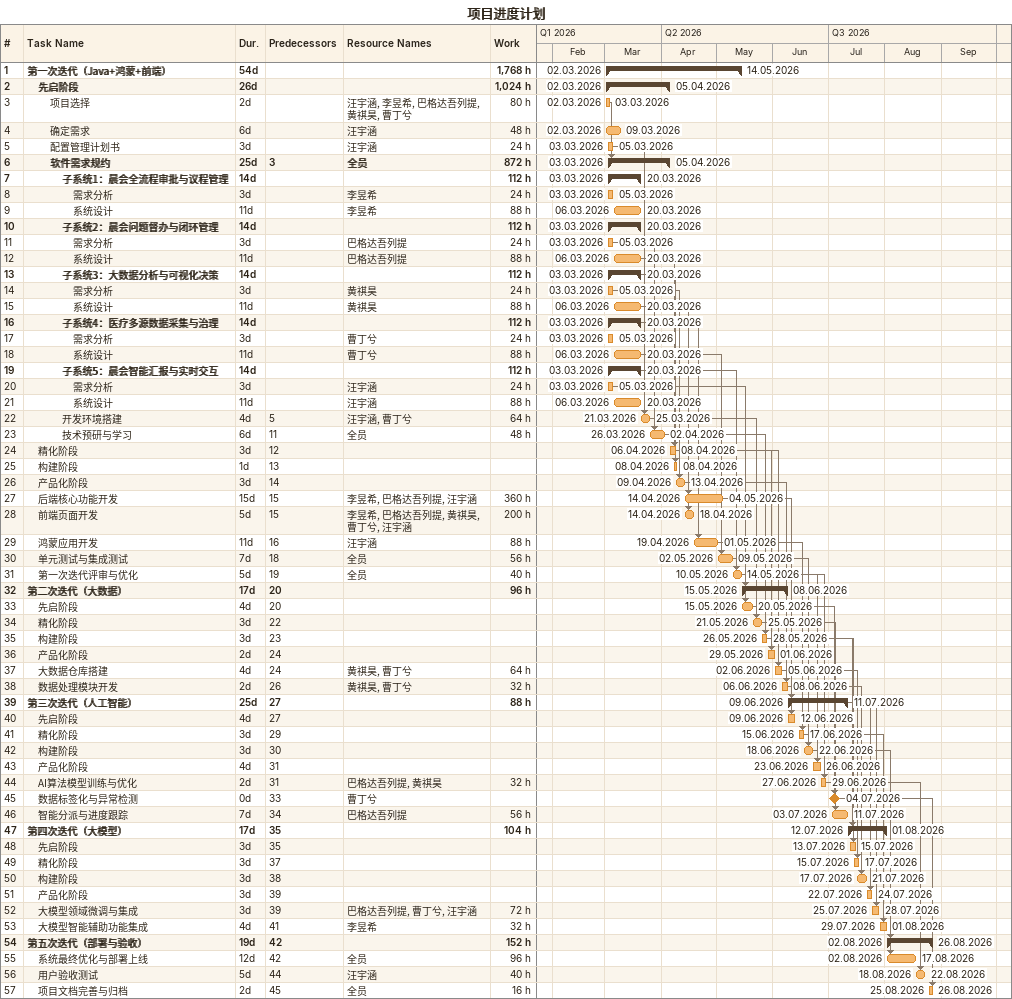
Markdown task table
项目进度计划

| ID | Level | Task | Duration | Start | Finish | Predecessors | Resources | Work (h) |
|---|---|---|---|---|---|---|---|---|
| 1 | 1 | **第一次迭代（Java+鸿蒙+前端）** | 54d | 2026-03-02 | 2026-05-14 |  |  | 1768 |
| 2 | 2 | **先启阶段** | 26d | 2026-03-02 | 2026-04-05 |  |  | 1024 |
| 3 | 3 | 项目选择 | 2d | 2026-03-02 | 2026-03-03 |  | 汪宇涵, 李昱希, 巴格达吾列提, 黄祺昊, 曹丁兮 | 80 |
| 4 | 3 | 确定需求 | 6d | 2026-03-02 | 2026-03-09 |  | 汪宇涵 | 48 |
| 5 | 3 | 配置管理计划书 | 3d | 2026-03-03 | 2026-03-05 |  | 汪宇涵 | 24 |
| 6 | 3 | **软件需求规约** | 25d | 2026-03-03 | 2026-04-05 | 3 | 全员 | 872 |
| 7 | 4 | **子系统1：晨会全流程审批与议程管理** | 14d | 2026-03-03 | 2026-03-20 |  |  | 112 |
| 8 | 5 | 需求分析 | 3d | 2026-03-03 | 2026-03-05 |  | 李昱希 | 24 |
| 9 | 5 | 系统设计 | 11d | 2026-03-06 | 2026-03-20 |  | 李昱希 | 88 |
| 10 | 4 | **子系统2：晨会问题督办与闭环管理** | 14d | 2026-03-03 | 2026-03-20 |  |  | 112 |
| 11 | 5 | 需求分析 | 3d | 2026-03-03 | 2026-03-05 |  | 巴格达吾列提 | 24 |
| 12 | 5 | 系统设计 | 11d | 2026-03-06 | 2026-03-20 |  | 巴格达吾列提 | 88 |
| 13 | 4 | **子系统3：大数据分析与可视化决策** | 14d | 2026-03-03 | 2026-03-20 |  |  | 112 |
| 14 | 5 | 需求分析 | 3d | 2026-03-03 | 2026-03-05 |  | 黄祺昊 | 24 |
| 15 | 5 | 系统设计 | 11d | 2026-03-06 | 2026-03-20 |  | 黄祺昊 | 88 |
| 16 | 4 | **子系统4：医疗多源数据采集与治理** | 14d | 2026-03-03 | 2026-03-20 |  |  | 112 |
| 17 | 5 | 需求分析 | 3d | 2026-03-03 | 2026-03-05 |  | 曹丁兮 | 24 |
| 18 | 5 | 系统设计 | 11d | 2026-03-06 | 2026-03-20 |  | 曹丁兮 | 88 |
| 19 | 4 | **子系统5：晨会智能汇报与实时交互** | 14d | 2026-03-03 | 2026-03-20 |  |  | 112 |
| 20 | 5 | 需求分析 | 3d | 2026-03-03 | 2026-03-05 |  | 汪宇涵 | 24 |
| 21 | 5 | 系统设计 | 11d | 2026-03-06 | 2026-03-20 |  | 汪宇涵 | 88 |
| 22 | 4 | 开发环境搭建 | 4d | 2026-03-21 | 2026-03-25 | 5 | 汪宇涵, 曹丁兮 | 64 |
| 23 | 4 | 技术预研与学习 | 6d | 2026-03-26 | 2026-04-02 | 11 | 全员 | 48 |
| 24 | 2 | 精化阶段 | 3d | 2026-04-06 | 2026-04-08 | 12 |  |  |
| 25 | 2 | 构建阶段 | 1d | 2026-04-08 | 2026-04-08 | 13 |  |  |
| 26 | 2 | 产品化阶段 | 3d | 2026-04-09 | 2026-04-13 | 14 |  |  |
| 27 | 2 | 后端核心功能开发 | 15d | 2026-04-14 | 2026-05-04 | 15 | 李昱希, 巴格达吾列提, 汪宇涵 | 360 |
| 28 | 2 | 前端页面开发 | 5d | 2026-04-14 | 2026-04-18 | 15 | 李昱希, 巴格达吾列提, 黄祺昊, 曹丁兮, 汪宇涵 | 200 |
| 29 | 2 | 鸿蒙应用开发 | 11d | 2026-04-19 | 2026-05-01 | 16 | 汪宇涵 | 88 |
| 30 | 2 | 单元测试与集成测试 | 7d | 2026-05-02 | 2026-05-09 | 18 | 全员 | 56 |
| 31 | 2 | 第一次迭代评审与优化 | 5d | 2026-05-10 | 2026-05-14 | 19 | 全员 | 40 |
| 32 | 1 | **第二次迭代（大数据）** | 17d | 2026-05-15 | 2026-06-08 | 20 |  | 96 |
| 33 | 2 | 先启阶段 | 4d | 2026-05-15 | 2026-05-20 | 20 |  |  |
| 34 | 2 | 精化阶段 | 3d | 2026-05-21 | 2026-05-25 | 22 |  |  |
| 35 | 2 | 构建阶段 | 3d | 2026-05-26 | 2026-05-28 | 23 |  |  |
| 36 | 2 | 产品化阶段 | 2d | 2026-05-29 | 2026-06-01 | 24 |  |  |
| 37 | 2 | 大数据仓库搭建 | 4d | 2026-06-02 | 2026-06-05 | 24 | 黄祺昊, 曹丁兮 | 64 |
| 38 | 2 | 数据处理模块开发 | 2d | 2026-06-06 | 2026-06-08 | 26 | 黄祺昊, 曹丁兮 | 32 |
| 39 | 1 | **第三次迭代（人工智能）** | 25d | 2026-06-09 | 2026-07-11 | 27 |  | 88 |
| 40 | 2 | 先启阶段 | 4d | 2026-06-09 | 2026-06-12 | 27 |  |  |
| 41 | 2 | 精化阶段 | 3d | 2026-06-15 | 2026-06-17 | 29 |  |  |
| 42 | 2 | 构建阶段 | 3d | 2026-06-18 | 2026-06-22 | 30 |  |  |
| 43 | 2 | 产品化阶段 | 4d | 2026-06-23 | 2026-06-26 | 31 |  |  |
| 44 | 2 | AI算法模型训练与优化 | 2d | 2026-06-27 | 2026-06-29 | 31 | 巴格达吾列提, 黄祺昊 | 32 |
| 45 | 2 | 数据标签化与异常检测 | 0d | 2026-07-04 | 2026-07-04 | 33 | 曹丁兮 |  |
| 46 | 2 | 智能分派与进度跟踪 | 7d | 2026-07-03 | 2026-07-11 | 34 | 巴格达吾列提 | 56 |
| 47 | 1 | **第四次迭代（大模型）** | 17d | 2026-07-12 | 2026-08-01 | 35 |  | 104 |
| 48 | 2 | 先启阶段 | 3d | 2026-07-13 | 2026-07-15 | 35 |  |  |
| 49 | 2 | 精化阶段 | 3d | 2026-07-15 | 2026-07-17 | 37 |  |  |
| 50 | 2 | 构建阶段 | 3d | 2026-07-17 | 2026-07-21 | 38 |  |  |
| 51 | 2 | 产品化阶段 | 3d | 2026-07-22 | 2026-07-24 | 39 |  |  |
| 52 | 2 | 大模型领域微调与集成 | 3d | 2026-07-25 | 2026-07-28 | 39 | 巴格达吾列提, 曹丁兮, 汪宇涵 | 72 |
| 53 | 2 | 大模型智能辅助功能集成 | 4d | 2026-07-29 | 2026-08-01 | 41 | 李昱希 | 32 |
| 54 | 1 | **第五次迭代（部署与验收）** | 19d | 2026-08-02 | 2026-08-26 | 42 |  | 152 |
| 55 | 2 | 系统最终优化与部署上线 | 12d | 2026-08-02 | 2026-08-17 | 42 | 全员 | 96 |
| 56 | 2 | 用户验收测试 | 5d | 2026-08-18 | 2026-08-22 | 44 | 汪宇涵 | 40 |
| 57 | 2 | 项目文档完善与归档 | 2d | 2026-08-25 | 2026-08-26 | 45 | 全员 | 16 |
